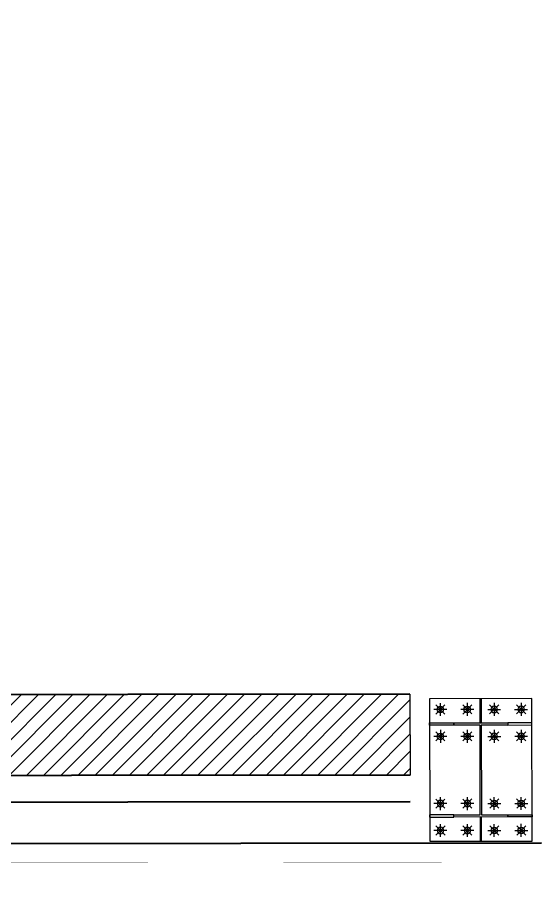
# Model space of a CAD drawing. Header units: feet. Extents: x -99009 to 3252343, y -11094690 to 9035152.
# Drawn here: x 2510470 to 2513362, y -2003268 to -1998439 of the extents above; entities that cross this region are included whole.
import ezdxf

# ---------------------------------------------------------------- set-up
doc = ezdxf.new("R2010")
doc.units = ezdxf.units.FT
doc.layers.add('1', color=1, linetype='Continuous')
doc.layers.add('WALL', color=10, linetype='Continuous', lineweight=40)

# ---------------------------------------------------------------- blocks, each defined once
blk = doc.blocks.new('m30ab')
at = {"color": 7}
for p, q in [((-100, 100.9), (-49.1, 50)), ((-49.1, 100.9), (-100, 50)), ((-74.5, 111.5), (-74.5, 39.5)), ((50, 100.9), (100.9, 50)), ((100.9, 100.9), (50, 50)), ((75.5, 111.5), (75.5, 39.5)), ((-110.5, 75.5), (-38.5, 75.5)), ((39.5, 75.5), (111.5, 75.5)), ((-74.5, -38.5), (-74.5, -110.5)), ((75.5, -38.5), (75.5, -110.5)), ((-110.5, -74.5), (-38.5, -74.5)), ((-100, -49.1), (-49.1, -100)), ((-49.1, -49.1), (-100, -100)), ((39.5, -74.5), (111.5, -74.5)), ((50, -49.1), (100.9, -100)), ((100.9, -49.1), (50, -100))]:
    blk.add_line(p, q, dxfattribs=at)
for centre in [(-74.5, 75.5), (75.5, 75.5), (-74.5, -74.5), (75.5, -74.5)]:
    blk.add_circle(centre, 18, dxfattribs=at)
blk = doc.blocks.new('FC1630K')
at = {"color": 1}
blk.add_lwpolyline([(1044071.3, 664471.9), (1044071.3, 665265.9), (1043501.3, 665265.9), (1043501.3, 664471.9)], close=True, dxfattribs=at)
at = {"color": 4}
for points in [[(1043789.3, 665130.9), (1043789.3, 665265.9), (1043783.3, 665265.9), (1043783.3, 665130.9)], [(1043636.3, 665118.9), (1043501.3, 665118.9), (1043501.3, 665130.9), (1043636.3, 665130.9)], [(1043936.3, 665118.9), (1044071.3, 665118.9), (1044071.3, 665130.9), (1043936.3, 665130.9)], [(1043636.3, 664618.9), (1043501.3, 664618.9), (1043501.3, 664606.9), (1043636.3, 664606.9)], [(1043789.3, 664606.9), (1043789.3, 664471.9), (1043783.3, 664471.9), (1043783.3, 664606.9)], [(1043936.3, 664618.9), (1044071.3, 664618.9), (1044071.3, 664606.9), (1043936.3, 664606.9)]]:
    blk.add_lwpolyline(points, close=True, dxfattribs=at)
at = {"color": 3}
blk.add_lwpolyline([(1043936.3, 664606.9), (1043636.3, 664606.9), (1043636.3, 664618.9), (1043783.3, 664618.9), (1043783.3, 665118.9), (1043636.3, 665118.9), (1043636.3, 665130.9), (1043936.3, 665130.9), (1043936.3, 665118.9), (1043789.3, 665118.9), (1043789.3, 664618.9), (1043936.3, 664618.9)], close=True, dxfattribs=at)
at = {"color": 1}
for p, rotation in [((1043635.8, 665131.4), 270), ((1043936.8, 664606.4), 90)]:
    blk.add_blockref('m30ab', p, dxfattribs=dict(at, rotation=rotation))
at = {"color": 1, "xscale": -1}
for p, rotation in [((1043936.8, 665131.4), 90), ((1043635.8, 664606.4), 270)]:
    blk.add_blockref('m30ab', p, dxfattribs=dict(at, rotation=rotation))

msp = doc.modelspace()

# ---------------------------------------------------------------- hatches: boundary and pattern name
at = {"true_color": 0xadddf7, "transparency": 33554684}
h = msp.add_hatch(dxfattribs=at)
h.set_pattern_fill('ANSI31', color=141, scale=540, angle=180.06505171)
h.set_pattern_definition([(225.0650517, (3826974.75, -2022980.31), (47.7838677, -47.6754863), [])])
h.paths.add_polyline_path([(2472656.13877, -2002252.7376), (2469446.36239, -2002256.38188), (2469446.8733, -2002706.38159), (2472656.64968, -2002702.73731)])
h.paths.add_polyline_path([(2482656.13232, -2002241.38394), (2473226.1384, -2002252.09044), (2473226.64931, -2002702.09015), (2482656.64324, -2002691.38365)])
h.paths.add_polyline_path([(2485941.1302, -2002237.65426), (2483226.13195, -2002240.73678), (2483226.64287, -2002690.73649), (2485941.64112, -2002687.65397)])
h.paths.add_polyline_path([(2489941.12763, -2002233.11279), (2492656.12588, -2002230.03027), (2492656.63679, -2002680.02998), (2489941.63854, -2002683.1125)])
h.paths.add_polyline_path([(2502656.63034, -2002668.67632), (2493226.63642, -2002679.38283), (2493226.12551, -2002229.38312), (2502656.11943, -2002218.67661)])
h.paths.add_polyline_path([(2503226.11906, -2002218.02945), (2512656.11298, -2002207.32295), (2512656.6239, -2002657.32266), (2503226.62998, -2002668.02916)])
h.paths.add_polyline_path([(2465446.36497, -2002260.92334), (2463237.31816, -2002263.43142), (2463237.82908, -2002713.43113), (2465446.87588, -2002710.92305)])
h.paths.add_polyline_path([(2462656.14521, -2002264.09126), (2453226.15129, -2002274.79777), (2453226.6622, -2002724.79748), (2462656.65613, -2002714.09097)])
h.paths.add_polyline_path([(2452656.66257, -2002725.44464), (2443226.66865, -2002736.15114), (2443226.15773, -2002286.15143), (2452656.15166, -2002275.44493)])
h.paths.add_polyline_path([(2442656.1581, -2002286.79859), (2437227.39116, -2002292.61165), (2437227.90208, -2002742.61136), (2442656.66902, -2002736.7983)])
h.paths.add_polyline_path([(2432656.16455, -2002298.15226), (2423226.17062, -2002308.85876), (2423226.68154, -2002758.85847), (2432656.67546, -2002748.15197)])

# ---------------------------------------------------------------- linework, layer by layer
at = {"color": 1, "true_color": 0xeb0000, "const_width": 1}
msp.add_lwpolyline([(2513338.29732, -2003141.3442), (2402561.36872, -2003267.11668), (2402544.45176, -1988367.12628)], dxfattribs=at)
at = {"transparency": 33554684}
msp.add_lwpolyline([(2503226.11906, -2002218.02945), (2512656.11298, -2002207.32295), (2512656.6239, -2002657.32266), (2503226.62998, -2002668.02916)], close=True, dxfattribs=at)
at = {"layer": '1'}
msp.add_arc((2520410.24778, -1978395.99612), 100000, 84.1346387202, 194.3871675539, dxfattribs=at)
at = {"layer": 'WALL', "transparency": 33554684}
for points in [[(2512656.11298, -2002207.32295), (2503226.11906, -2002218.02945)], [(2512656.6239, -2002657.32266), (2503226.62998, -2002668.02916)], [(2512656.7942, -2002807.32256), (2503226.80028, -2002818.02907)], [(2513388.19878, -2003036.4923), (2489942.06998, -2003063.11226)]]:
    msp.add_lwpolyline(points, dxfattribs=at)

# ---------------------------------------------------------------- block references
at = {"rotation": 180.0650517140735}
msp.add_blockref('FC1630K', (3556081.45776, -1336575.47207), dxfattribs=at)

doc.saveas('drawing.dxf')
